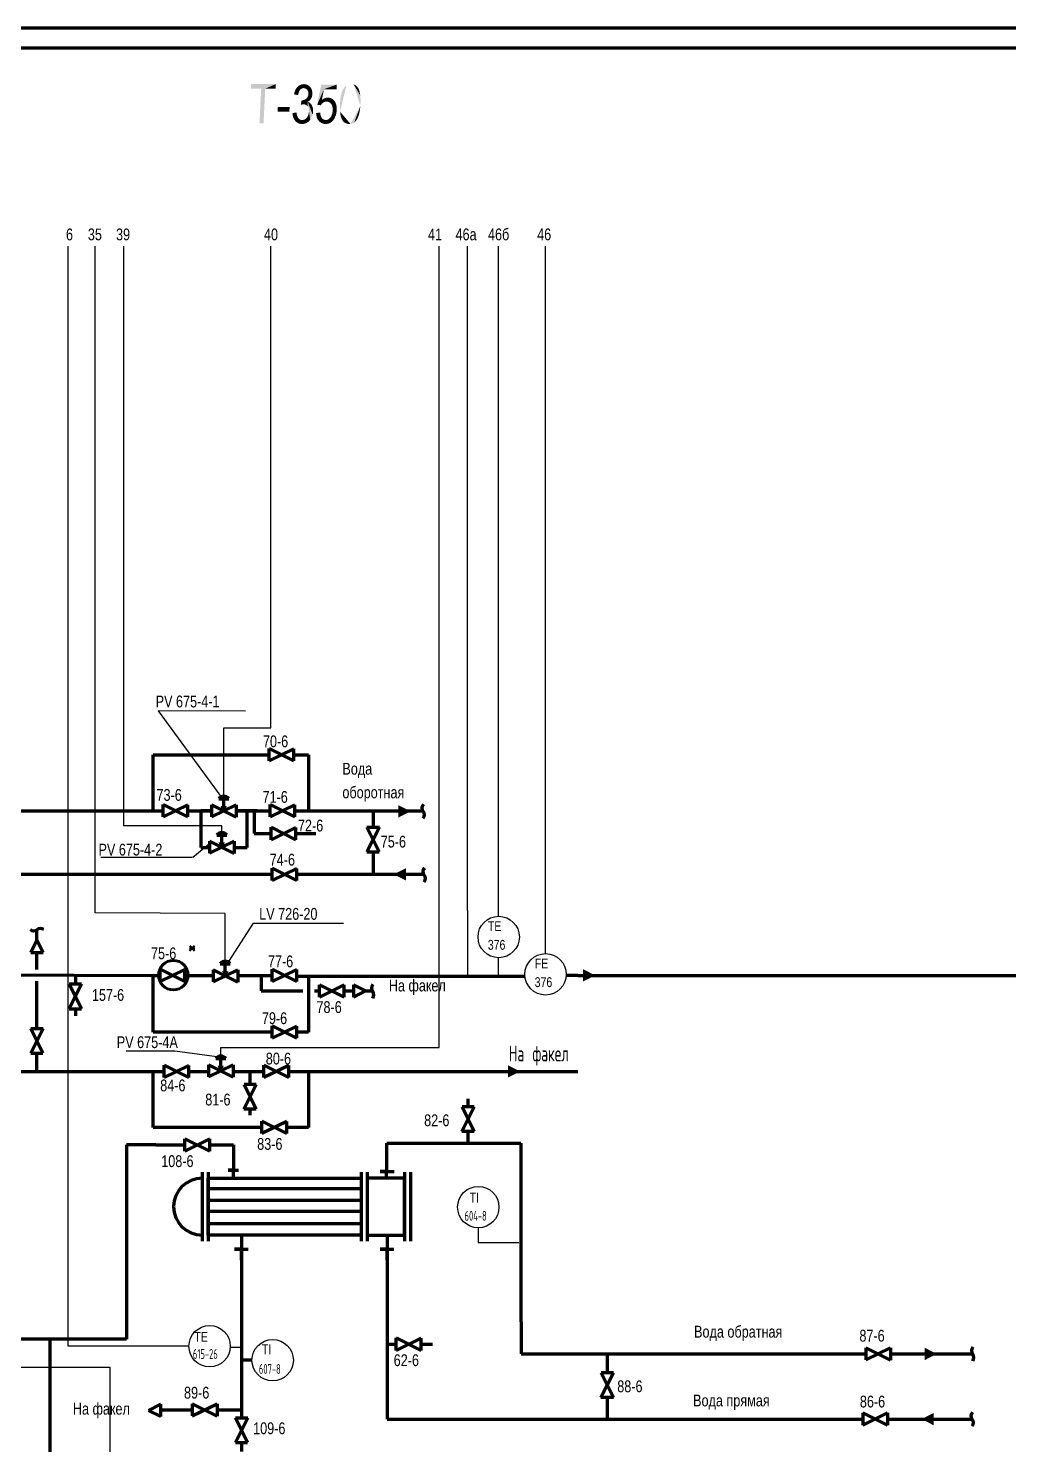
# Model space of a CAD drawing. Extents: x 906 to 2746, y -85 to 594.
# Drawn here: x 1853 to 2102.2, y 234.1 to 594 of the extents above; entities that cross this region are included whole.
import ezdxf

# ---------------------------------------------------------------- set-up
doc = ezdxf.new("R2010")
doc.units = 0
doc.header["$MEASUREMENT"] = 0
doc.layers.add('1', color=7, linetype='CONTINUOUS')
doc.styles.get("Standard").update_dxf_attribs({"font": 'MDM_Win'})
doc.styles.add('стиль1', font='txt.shx', dxfattribs={"width": 0.6})

msp = doc.modelspace()

# ---------------------------------------------------------------- linework, layer by layer
at = {"layer": '1', "lineweight": 80}
for p, q in [((2354.97, 594), (1093.97, 594)), ((2349.97, 589), (1113.97, 589)), ((1914.23, 407.85), (1914.23, 411)), ((1914.23, 411), (1920.53, 407.85)), ((1920.53, 410.94), (1914.23, 407.85)), ((1920.53, 407.85), (1920.53, 410.94)), ((1884.81, 395.2), (1884.81, 409.43)), ((1884.81, 409.43), (1914.23, 409.43)), ((1920.53, 409.43), (1924.3, 409.43)), ((1924.3, 409.43), (1924.3, 395.33)), ((1887.3, 393.63), (1887.3, 396.78)), ((1887.3, 396.78), (1893.6, 393.63)), ((1893.6, 396.71), (1887.3, 393.63)), ((1893.6, 393.63), (1893.6, 396.71)), ((1899.61, 396.72), (1899.61, 393.63)), ((1899.61, 393.63), (1905.91, 396.72)), ((1905.91, 393.57), (1899.61, 396.72)), ((1901.47, 398.25), (1903.99, 398.25)), ((1902.73, 395.16), (1902.41, 396.48)), ((1902.73, 395.16), (1902.73, 398.25)), ((1902.73, 395.16), (1903.11, 396.48)), ((1905.91, 396.72), (1905.91, 393.57)), ((1914.48, 393.63), (1914.48, 396.78)), ((1914.48, 396.78), (1920.78, 393.63)), ((1920.78, 396.71), (1914.48, 393.63)), ((1920.78, 393.63), (1920.78, 396.71)), ((1800.04, 395.2), (1885.35, 395.2)), ((1885.35, 395.2), (1887.3, 395.2)), ((1893.6, 395.2), (1899.62, 395.2)), ((1899.62, 395.2), (1896.86, 395.2)), ((1896.86, 395.2), (1896.86, 385.84)), ((1911.22, 395.2), (1905.92, 395.2)), ((1905.92, 395.2), (1914.48, 395.2)), ((1908.66, 385.84), (1908.66, 395.33)), ((1910.45, 395.2), (1910.45, 389.43)), ((1920.78, 395.2), (1953.27, 395.2)), ((1940.71, 395.2), (1940.71, 391.04)), ((1900.96, 389.02), (1903.48, 389.02)), ((1902.22, 385.93), (1902.22, 389.02)), ((1910.45, 389.43), (1914.74, 389.43)), ((1914.74, 387.85), (1914.74, 391)), ((1914.74, 391), (1921.04, 387.85)), ((1921.04, 390.94), (1914.74, 387.85)), ((1921.04, 387.85), (1921.04, 390.94)), ((1921.04, 389.43), (1926.09, 389.43)), ((1942.22, 384.74), (1939.13, 391.04)), ((1939.13, 391.04), (1942.28, 391.04)), ((1942.28, 391.04), (1939.13, 384.74)), ((1896.86, 385.84), (1899.1, 385.84)), ((1899.1, 387.49), (1899.1, 384.4)), ((1899.1, 384.4), (1905.4, 387.49)), ((1905.4, 384.34), (1899.1, 387.49)), ((1902.22, 385.93), (1901.9, 387.25)), ((1902.22, 385.93), (1902.59, 387.25)), ((1905.4, 387.49), (1905.4, 384.34)), ((1905.4, 385.84), (1908.66, 385.84)), ((1939.13, 384.74), (1942.22, 384.74)), ((1940.71, 384.74), (1940.71, 379.17)), ((1763.31, 379.06), (1885.22, 379.06)), ((1885.22, 379.06), (1914.99, 379.06)), ((1914.99, 377.48), (1914.99, 380.63)), ((1914.99, 380.63), (1921.29, 377.48)), ((1921.29, 380.57), (1914.99, 377.48)), ((1921.29, 377.48), (1921.29, 380.57)), ((1921.29, 379.06), (1953.53, 379.06)), ((1855.22, 362.3), (1855.22, 365.08)), ((1855.22, 362.3), (1853.65, 359.21)), ((1856.8, 359.21), (1855.22, 362.3)), ((1853.65, 359.21), (1856.8, 359.21)), ((1855.22, 354.89), (1855.22, 359.21)), ((1901.85, 356.33), (1904.37, 356.33)), ((1903.11, 353.24), (1903.11, 356.33)), ((1800.62, 353.63), (1885.09, 353.39)), ((1865.01, 353.39), (1865.01, 351.2)), ((1884.81, 338.98), (1884.81, 353.08)), ((1885.09, 353.39), (1886.53, 353.39)), ((1886.53, 351.81), (1886.53, 354.96)), ((1886.53, 354.96), (1892.83, 351.81)), ((1892.83, 354.9), (1886.53, 351.81)), ((1892.83, 351.81), (1892.83, 354.9)), ((1892.83, 353.39), (1900, 353.39)), ((1899.99, 354.8), (1899.99, 351.71)), ((1899.99, 351.71), (1906.29, 354.8)), ((1906.29, 351.65), (1899.99, 354.8)), ((1903.11, 353.24), (1902.8, 354.56)), ((1903.11, 353.24), (1903.49, 354.56)), ((1906.29, 354.8), (1906.29, 351.65)), ((1906.3, 353.39), (1914.99, 353.39)), ((1912.25, 353.39), (1912.25, 349.43)), ((1914.99, 351.81), (1914.99, 354.96)), ((1914.99, 354.96), (1921.29, 351.81)), ((1921.29, 354.9), (1914.99, 351.81)), ((1921.29, 351.81), (1921.29, 354.9)), ((1921.29, 353.21), (1979.27, 353.21)), ((1924.3, 353.21), (1924.3, 338.98)), ((1992.76, 353.39), (1989.77, 353.39)), ((1992.76, 353.39), (2290.12, 353.39)), ((1855.22, 339.89), (1855.22, 351.89)), ((1866.52, 344.9), (1863.44, 351.2)), ((1863.44, 351.2), (1866.59, 351.2)), ((1866.59, 351.2), (1863.44, 344.9)), ((1912.25, 349.43), (1922.8, 349.43)), ((1925.8, 349.43), (1927.05, 349.43)), ((1927.05, 347.85), (1927.05, 351)), ((1927.05, 351), (1933.35, 347.85)), ((1933.35, 350.94), (1927.05, 347.85)), ((1933.35, 347.85), (1933.35, 350.94)), ((1933.35, 349.43), (1935.71, 349.43)), ((1938.79, 349.43), (1935.71, 351)), ((1935.71, 351), (1935.71, 347.85)), ((1935.71, 347.85), (1938.79, 349.43)), ((1938.79, 349.43), (1940.45, 349.43)), ((1863.44, 344.9), (1866.52, 344.9)), ((1865.01, 344.9), (1865.01, 343.09)), ((1856.74, 333.59), (1853.65, 339.89)), ((1853.65, 339.89), (1856.8, 339.89)), ((1856.8, 339.89), (1853.65, 333.59)), ((1914.99, 338.98), (1884.81, 338.98)), ((1914.99, 337.41), (1914.99, 340.56)), ((1914.99, 340.56), (1921.29, 337.41)), ((1921.29, 340.49), (1914.99, 337.41)), ((1921.29, 337.41), (1921.29, 340.49)), ((1924.3, 338.98), (1921.29, 338.98)), ((1853.65, 333.59), (1856.74, 333.59)), ((1855.22, 328.98), (1855.22, 333.59)), ((1900.7, 332.22), (1903.22, 332.22)), ((1901.96, 329.14), (1901.96, 332.22)), ((1827.82, 328.98), (1885.35, 328.98)), ((1884.81, 314.75), (1884.81, 328.85)), ((1885.35, 328.98), (1887.56, 328.98)), ((1887.56, 327.41), (1887.56, 330.56)), ((1887.56, 330.56), (1893.86, 327.41)), ((1893.86, 330.49), (1887.56, 327.41)), ((1893.86, 327.41), (1893.86, 330.49)), ((1893.86, 328.98), (1898.84, 328.98)), ((1898.84, 330.69), (1898.84, 327.61)), ((1898.84, 327.61), (1905.14, 330.69)), ((1905.14, 327.54), (1898.84, 330.69)), ((1901.96, 329.14), (1901.64, 330.46)), ((1901.96, 329.14), (1902.34, 330.46)), ((1905.14, 330.69), (1905.14, 327.54)), ((1905.15, 328.98), (1912.94, 328.98)), ((1909.43, 325.66), (1909.43, 329.04)), ((1912.94, 327.41), (1912.94, 330.56)), ((1912.94, 330.56), (1919.24, 327.41)), ((1919.24, 330.49), (1912.94, 327.41)), ((1919.24, 327.41), (1919.24, 330.49)), ((1919.24, 328.98), (1992.76, 328.98)), ((1924.3, 328.98), (1924.3, 314.75)), ((1907.85, 319.36), (1911, 325.66)), ((1911, 325.66), (1907.91, 325.66)), ((1907.91, 325.66), (1911, 319.36)), ((1964.81, 320.02), (1964.81, 321.99)), ((1911, 319.36), (1907.85, 319.36)), ((1909.43, 317.89), (1909.43, 319.36)), ((1963.24, 313.72), (1966.39, 320.02)), ((1966.39, 320.02), (1963.3, 320.02)), ((1963.3, 320.02), (1966.39, 313.72)), ((1912.43, 314.75), (1884.81, 314.75)), ((1912.43, 313.18), (1912.43, 316.33)), ((1912.43, 316.33), (1918.73, 313.18)), ((1918.73, 316.26), (1912.43, 313.18)), ((1918.73, 313.18), (1918.73, 316.26)), ((1924.3, 314.75), (1918.73, 314.75)), ((1966.39, 313.72), (1963.24, 313.72)), ((1964.81, 310.71), (1964.81, 313.72)), ((1885.47, 310.3), (1877.97, 310.3)), ((1877.97, 310.3), (1877.97, 268.48)), ((1885.47, 310.3), (1892.84, 310.3)), ((1892.84, 308.74), (1892.84, 311.89)), ((1892.84, 311.89), (1899.14, 308.74)), ((1899.14, 311.83), (1892.84, 308.74)), ((1899.14, 308.74), (1899.14, 311.83)), ((1899.14, 310.3), (1905.2, 310.3)), ((1905.2, 310.3), (1905.2, 303.92)), ((1944.17, 303.52), (1944.17, 310.71)), ((1944.17, 310.71), (1978.27, 310.71)), ((1978.27, 310.71), (1978.27, 265.33)), ((1897.22, 303.39), (1897.22, 285.85)), ((1898.75, 303.39), (1898.75, 285.85)), ((1905.23, 303.9), (1903.83, 303.9)), ((1903.83, 303.9), (1906.5, 303.9)), ((1905.23, 301.87), (1905.23, 303.9)), ((1937.64, 303.39), (1937.64, 285.85)), ((1939.17, 303.39), (1939.17, 285.85)), ((1944.12, 303.52), (1942.47, 303.52)), ((1942.47, 303.52), (1946.03, 303.52)), ((1944.12, 301.87), (1944.12, 303.52)), ((1948.7, 303.39), (1948.7, 285.85)), ((1950.22, 303.39), (1950.22, 285.85)), ((1898.75, 301.87), (1937.64, 301.87)), ((1898.75, 287.38), (1898.75, 301.87)), ((1898.75, 299.2), (1937.64, 299.2)), ((1937.64, 301.87), (1937.64, 287.38)), ((1939.17, 301.87), (1939.17, 287.38)), ((1948.7, 301.87), (1939.17, 301.87)), ((1948.7, 287.38), (1948.7, 301.87)), ((1898.75, 296.28), (1937.64, 296.28)), ((1898.75, 293.48), (1937.64, 293.48)), ((1898.75, 290.3), (1937.64, 290.3)), ((1937.64, 287.38), (1898.75, 287.38)), ((1907.27, 287.38), (1907.27, 281.02)), ((1939.17, 287.38), (1948.7, 287.38)), ((1944.27, 287.38), (1944.27, 281.02)), ((1907.27, 283.82), (1905.49, 283.82)), ((1905.49, 283.82), (1908.92, 283.82)), ((1907.27, 281.02), (1907.27, 283.82)), ((1944.27, 283.82), (1942.49, 283.82)), ((1942.49, 283.82), (1945.92, 283.82)), ((1944.27, 281.02), (1944.27, 283.82)), ((1877.97, 268.48), (1877.97, 260.98)), ((1907.27, 266.53), (1907.27, 264.63)), ((1907.26, 264.66), (1907.26, 241)), ((1944.27, 264.92), (1944.27, 240.63)), ((1978.33, 265.31), (1978.33, 257.21)), ((1877.97, 260.98), (1798.88, 260.98)), ((1944.12, 259.67), (1946.57, 259.67)), ((1946.57, 258.1), (1946.57, 261.25)), ((1946.57, 261.25), (1952.87, 258.1)), ((1952.87, 261.18), (1946.57, 258.1)), ((1952.87, 258.1), (1952.87, 261.18)), ((1952.87, 259.67), (1955.82, 259.67)), ((1909.81, 255.6), (1907.39, 255.6)), ((1978.33, 257.21), (2065.91, 257.21)), ((2000.18, 257.08), (2000.18, 252.42)), ((2065.91, 258.78), (2065.91, 255.7)), ((2065.91, 255.7), (2072.21, 258.78)), ((2072.21, 255.63), (2065.91, 258.78)), ((2072.21, 258.78), (2072.21, 255.63)), ((2072.21, 257.21), (2093.1, 257.21)), ((1998.6, 246.12), (2001.75, 252.42)), ((2001.75, 252.42), (1998.66, 252.42)), ((1998.66, 252.42), (2001.75, 246.12)), ((2001.75, 246.12), (1998.6, 246.12)), ((2000.18, 246.12), (2000.18, 240.63)), ((1886.69, 244.42), (1883.61, 242.84)), ((1883.61, 242.84), (1886.69, 241.27)), ((1894.72, 242.94), (1886.56, 242.94)), ((1886.69, 241.27), (1886.69, 244.42)), ((1894.72, 244.52), (1894.72, 241.43)), ((1894.72, 241.43), (1901.02, 244.52)), ((1901.02, 241.37), (1894.72, 244.52)), ((1901.02, 244.52), (1901.02, 241.37)), ((1907.64, 242.94), (1901.02, 242.94)), ((2065.14, 242.21), (2065.14, 239.12)), ((2065.14, 239.12), (2071.44, 242.21)), ((2071.44, 239.06), (2065.14, 242.21)), ((2071.44, 242.21), (2071.44, 239.06)), ((1908.78, 234.7), (1905.7, 241)), ((1905.7, 241), (1908.85, 241)), ((1908.85, 241), (1905.7, 234.7)), ((1944.27, 240.63), (2065.14, 240.63)), ((2071.44, 240.63), (2092.97, 240.63)), ((1905.7, 234.7), (1908.78, 234.7)), ((1907.26, 234.7), (1907.26, 232.43))]:
    msp.add_line(p, q, dxfattribs=at)
at = {"layer": '1', "lineweight": 30}
for p, q in [((1863.21, 259.16), (1863.21, 538.64)), ((1870.03, 369.29), (1870.03, 538.64)), ((1877.28, 391.41), (1877.28, 538.64)), ((1914.7, 416.24), (1914.7, 538.64)), ((1957.46, 335.07), (1957.46, 538.64)), ((1964.69, 369.89), (1964.69, 538.64)), ((1972.6, 368.39), (1972.6, 538.64)), ((1984.52, 358.9), (1984.52, 538.64)), ((1908.27, 420.52), (1886.09, 420.58)), ((1886.09, 420.58), (1901.99, 398.79)), ((1902.76, 402.12), (1902.76, 416.24)), ((1902.76, 416.24), (1914.7, 416.24)), ((1902.76, 398.92), (1902.76, 402.12)), ((1902.22, 391.41), (1877.28, 391.41)), ((1902.22, 389.65), (1902.22, 391.41)), ((1899.61, 387.23), (1894.85, 383.29)), ((1894.72, 383.29), (1871.44, 383.29)), ((1903.11, 369.12), (1870.03, 369.29)), ((1903.11, 356.96), (1903.11, 369.12)), ((1964.69, 369.89), (1964.69, 353.21)), ((1904.04, 356.87), (1910.32, 366.61)), ((1910.32, 366.61), (1933.15, 366.61)), ((1972.6, 353.62), (1972.6, 357.86)), ((1901.99, 333.02), (1901.99, 335.07)), ((1901.99, 335.07), (1957.46, 335.07)), ((1877.89, 334.17), (1890.32, 334.17)), ((1890.32, 334.17), (1900.96, 332.76)), ((1967.42, 289.16), (1967.42, 285.47)), ((1967.42, 285.47), (1977.72, 285.47)), ((1888.71, 259.16), (1863.21, 259.16)), ((1893.92, 259.16), (1888.71, 259.16)), ((1904.34, 258.91), (1907.39, 258.91)), ((1827.86, 253.84), (1856.89, 253.84)), ((1856.89, 253.84), (1873.75, 253.84)), ((1873.75, 253.84), (1873.75, 98.76))]:
    msp.add_line(p, q, dxfattribs=at)
at = {"layer": '1', "lineweight": 50}
for p, q in [((1894.04, 360.23), (1895.33, 360.24)), ((1894.05, 359.61), (1895.29, 360.85)), ((1894.07, 360.87), (1895.29, 359.65))]:
    msp.add_line(p, q, dxfattribs=at)
at = {"layer": '1', "lineweight": 80, "ltscale": 100}
for p, q in [((1907.27, 281.02), (1907.27, 266.53)), ((1944.27, 281.02), (1944.27, 264.92)), ((1858.58, 225.33), (1858.58, 260.98))]:
    msp.add_line(p, q, dxfattribs=at)
at = {"layer": '1', "lineweight": 30}
for centre in [(1972.61, 363.13), (1984.52, 353.64), (1967.42, 294.5), (1899.13, 259.16), (1915.15, 255.6)]:
    msp.add_circle(centre, 5.26, dxfattribs=at)
at = {"layer": '1', "lineweight": 60}
msp.add_circle((1889.91, 353.43), 3.75, dxfattribs=at)
at = {"layer": '1', "lineweight": 80}
for centre, radius, start, end in [((1902.73, 397.3), 1.58, 36.8699, 143.1301), ((1954.38, 395.88), 1.3, 135.1029, 220.807), ((1952.42, 394.19), 1.3, 319.1926, 40.8074), ((1902.22, 388.07), 1.58, 36.8699, 143.1301), ((1954.64, 379.73), 1.3, 135.1032, 220.8073), ((1952.67, 378.03), 1.3, 319.1926, 40.8074), ((1854.41, 365.97), 1.3, 225.1019, 310.8061), ((1856.11, 364.01), 1.3, 49.1926, 130.8074), ((1903.11, 355.38), 1.58, 36.8699, 143.1301), ((1941.56, 350.12), 1.3, 135.1029, 220.807), ((1939.6, 348.42), 1.3, 319.1926, 40.8074), ((1901.96, 331.28), 1.58, 36.8699, 143.1301), ((1897.22, 294.62), 7.24, 90, 270), ((2094.08, 258.02), 1.3, 135.1029, 220.807), ((2092.11, 256.33), 1.3, 319.1926, 40.8074), ((2093.95, 241.44), 1.3, 135.1028, 220.807), ((2091.99, 239.75), 1.3, 319.1926, 40.8074)]:
    msp.add_arc(centre, radius, start, end, dxfattribs=at)
at = {"layer": '1', "lineweight": 30}
for points in [[(1915.96, 579.83), (1913.27, 578.67), (1909.63, 578.67), (1912.24, 578.67)], [(1915.93, 579.83), (1915.96, 579.83), (1909.69, 579.83), (1909.63, 578.67)], [(1915.96, 579.83), (1915.9, 578.67), (1913.27, 578.67)], [(1923.6, 579.77), (1922.3, 578.54), (1920.74, 577.9), (1920.58, 577.25)], [(1923.6, 579.77), (1920.74, 577.9), (1921.36, 579.03), (1921.01, 578.5)], [(1923.6, 579.77), (1921.36, 579.03), (1922.45, 579.75), (1921.88, 579.47)], [(1923.6, 579.77), (1922.64, 578.74), (1922.3, 578.54)], [(1923.06, 579.83), (1923.6, 579.77), (1922.45, 579.75)], [(1923.6, 579.77), (1923.48, 578.72), (1922.64, 578.74), (1923.06, 578.81)], [(1923.6, 579.77), (1924.04, 578.23), (1923.48, 578.72), (1923.84, 578.48)], [(1923.6, 579.77), (1924.12, 579.57), (1924.9, 578.82), (1924.57, 579.22)], [(1923.6, 579.77), (1924.9, 578.82), (1925.25, 577.77), (1925.13, 578.33)], [(1923.6, 579.77), (1925.25, 577.77), (1925.05, 576.35), (1925.24, 577.06)], [(1923.6, 579.77), (1925.05, 576.35), (1924.04, 578.23), (1924.17, 577.93)], [(1927.49, 579.67), (1926.46, 574.58), (1931.46, 579.71), (1928.2, 578.54)], [(1928.2, 578.54), (1931.4, 578.54), (1931.46, 579.71)], [(1932.28, 572.83), (1933.38, 578.99), (1933.88, 579.45)], [(1935.75, 579.75), (1936.35, 579.45), (1937.01, 578.6), (1936.72, 579.07)], [(1935.75, 579.75), (1937.01, 578.6), (1937.44, 576.92), (1937.21, 578.06)], [(1935.75, 579.75), (1937.44, 576.92), (1937.46, 574.29), (1937.51, 575.74)], [(1913.27, 578.67), (1912.83, 569.83), (1912.24, 578.67), (1911.8, 569.83)], [(1922.3, 578.54), (1922.02, 578.23), (1920.58, 577.25)], [(1922.02, 578.23), (1921.82, 577.83), (1920.58, 577.25)], [(1921.82, 577.83), (1921.6, 577.03), (1920.58, 577.25)], [(1925.05, 576.35), (1923.01, 574.71), (1922.3, 574.58)], [(1925.05, 576.35), (1922.3, 574.58), (1923.49, 575.95), (1923.01, 575.75)], [(1925.05, 576.35), (1924.07, 575.32), (1923.01, 574.71), (1923.42, 574.64)], [(1925.05, 576.35), (1923.49, 575.95), (1924.17, 576.83), (1923.91, 576.32)], [(1925.05, 576.35), (1924.67, 575.78), (1924.07, 575.32), (1924.18, 575.38)], [(1925.05, 576.35), (1924.17, 576.83), (1924.17, 577.93), (1924.25, 577.35)], [(1926.46, 574.58), (1927.66, 575.83), (1928.2, 578.54)], [(1926.46, 574.58), (1929.81, 576.31), (1928.76, 576.37), (1929.29, 576.41)], [(1926.46, 574.58), (1928.76, 576.37), (1927.66, 575.83), (1928.24, 576.19)], [(1926.46, 574.58), (1928.39, 575.32), (1929.81, 576.31), (1930.29, 576.07)], [(1928.39, 575.32), (1928.8, 575.38), (1930.29, 576.07), (1930.72, 575.71)], [(1932.28, 572.83), (1932.25, 574.56), (1932.62, 577.36), (1932.4, 576.29)], [(1932.28, 572.83), (1932.62, 577.36), (1933.38, 578.99), (1933, 578.38)], [(1916.41, 572.8), (1919.4, 572.83), (1919.46, 574.03)], [(1916.47, 574), (1916.41, 572.8), (1916.47, 574.03), (1919.46, 574.03)], [(1921.06, 570.28), (1920.22, 572.09), (1921.22, 572.61), (1920.19, 572.48)], [(1921.06, 570.28), (1921.22, 572.61), (1921.6, 571.29), (1921.34, 571.91)], [(1922.3, 574.58), (1922.52, 575.74), (1923.01, 575.75)], [(1924.07, 575.32), (1924.09, 574.08), (1923.42, 574.64), (1923.79, 574.43)], [(1924.69, 570.73), (1923.99, 571.49), (1924.38, 572.8), (1924.24, 572)], [(1924.07, 575.32), (1924.51, 575.13), (1925.16, 574.35), (1924.88, 574.8)], [(1924.07, 575.32), (1925.16, 574.35), (1925.44, 573.22), (1925.34, 573.81)], [(1924.07, 575.32), (1925.44, 573.22), (1925.33, 572.06), (1925.43, 572.64)], [(1924.07, 575.32), (1925.33, 572.06), (1924.69, 570.73), (1925.08, 571.35)], [(1924.07, 575.32), (1924.69, 570.73), (1924.09, 574.08), (1924.3, 573.64)], [(1924.69, 570.73), (1924.38, 572.8), (1924.3, 573.64)], [(1927.29, 572.12), (1927.24, 572.61), (1926.2, 572.48)], [(1927.41, 571.68), (1927.29, 572.12), (1926.2, 572.48)], [(1927.61, 571.3), (1927.41, 571.68), (1926.2, 572.48)], [(1927.88, 571), (1927.61, 571.3), (1926.25, 571.9), (1926.2, 572.48)], [(1926.46, 574.58), (1928, 575.14), (1928.39, 575.32)], [(1926.46, 574.58), (1927.38, 574.45), (1928, 575.14), (1927.66, 574.84)], [(1928.8, 575.38), (1929.26, 575.34), (1930.72, 575.71), (1931.06, 575.23)], [(1929.26, 575.34), (1929.7, 575.13), (1931.06, 575.23), (1931.31, 574.67)], [(1929.7, 575.13), (1930.05, 574.77), (1931.31, 574.67), (1931.46, 573.82)], [(1930.3, 572.35), (1930.1, 571.81), (1930.19, 570.25), (1929.74, 569.93)], [(1930.05, 574.77), (1930.27, 574.35), (1931.46, 573.82), (1931.43, 572.93)], [(1930.4, 572.85), (1930.3, 572.35), (1930.59, 570.67), (1930.19, 570.25)], [(1930.27, 574.35), (1930.39, 573.86), (1931.43, 572.93), (1931.25, 572.03)], [(1930.39, 573.86), (1930.42, 573.35), (1930.91, 571.19), (1930.59, 570.67)], [(1930.39, 573.86), (1930.91, 571.19), (1931.25, 572.03)], [(1930.42, 573.35), (1930.4, 572.85), (1930.59, 570.67)], [(1934.94, 569.71), (1932.66, 571.06), (1932.28, 572.83), (1932.41, 571.92)], [(1937.46, 574.29), (1935.9, 570.09), (1934.94, 569.71), (1935.43, 569.83)], [(1937.46, 574.29), (1936.65, 570.96), (1935.9, 570.09), (1936.32, 570.47)], [(1937.46, 574.29), (1937.26, 572.8), (1936.65, 570.96), (1937.02, 571.85)], [(1921.06, 570.28), (1920.66, 570.78), (1920.22, 572.09), (1920.37, 571.4)], [(1921.06, 570.28), (1921.6, 571.29), (1922.32, 570.74), (1921.92, 570.94)], [(1924.69, 570.73), (1921.06, 570.28), (1923.22, 570.81), (1922.75, 570.71)], [(1921.06, 570.28), (1922.32, 570.74), (1922.75, 570.71)], [(1924.69, 570.73), (1922.11, 569.74), (1921.06, 570.28), (1921.56, 569.93)], [(1924.69, 570.73), (1923.19, 569.75), (1922.11, 569.74), (1922.65, 569.68)], [(1924.69, 570.73), (1924.2, 570.25), (1923.19, 569.75), (1923.71, 569.95)], [(1924.69, 570.73), (1923.22, 570.81), (1923.99, 571.49), (1923.64, 571.08)], [(1928.25, 570.78), (1927.88, 571), (1926.38, 571.34), (1926.25, 571.9)], [(1928.25, 570.78), (1926.38, 571.34), (1926.61, 570.83)], [(1928.67, 570.7), (1928.25, 570.78), (1927.03, 570.31), (1926.61, 570.83)], [(1929.09, 570.77), (1928.67, 570.7), (1927.54, 569.94), (1927.03, 570.31)], [(1929.49, 570.98), (1929.09, 570.77), (1928.13, 569.74), (1927.54, 569.94)], [(1929.49, 570.98), (1928.13, 569.74), (1928.66, 569.68)], [(1929.83, 571.32), (1929.49, 570.98), (1929.2, 569.75), (1928.66, 569.68)], [(1930.1, 571.81), (1929.83, 571.32), (1929.74, 569.93), (1929.2, 569.75)], [(1934.94, 569.71), (1933.24, 570.21), (1932.66, 571.06), (1932.91, 570.59)], [(1934.94, 569.71), (1934.27, 569.71), (1933.24, 570.21), (1933.63, 569.93)]]:
    msp.add_solid(points, dxfattribs=at)
at = {"layer": '1', "lineweight": 80}
for points in [[(1950.2, 395.05), (1947.12, 396.63), (1947.12, 393.48)], [(1945.96, 379.06), (1949.05, 377.48), (1949.05, 380.63)], [(1997.11, 353.39), (1994.02, 354.96), (1994.02, 351.81)], [(1978.02, 328.98), (1974.94, 330.56), (1974.94, 327.41)], [(2083.97, 257.21), (2080.89, 258.78), (2080.89, 255.63)], [(2080.12, 240.63), (2083.2, 239.06), (2083.2, 242.21)]]:
    msp.add_solid(points, dxfattribs=at)

# ---------------------------------------------------------------- texts
at = {"layer": '1', "lineweight": 30, "width": 0.8}
for s, height, p in [('6', 3, (1862.62, 540.14)), ('35', 3, (1868.18, 540.14)), ('39', 3, (1875.34, 540.14)), ('40', 3, (1912.94, 540.14)), ('41', 3, (1954.64, 540.14)), ('46а', 3, (1961.64, 540.15)), ('46б', 3, (1969.89, 540.15)), ('46', 3, (1982.39, 540.15)), ('PV 675-4-1', 3, (1885.41, 421.47)), ('70-6', 3, (1912.68, 411.34)), ('Вода', 3, (1932.88, 404.38)), ('73-6', 3, (1885.63, 397.73)), ('71-6', 3, (1912.58, 397.22)), ('оборотная', 3, (1932.88, 398.38)), ('72-6', 3, (1921.58, 389.95)), ('75-6', 3, (1942.62, 385.85)), ('PV 675-4-2', 3, (1870.88, 383.83)), ('74-6', 3, (1914.4, 381.28)), ('LV 726-20', 3, (1911.73, 367.51)), (' ТE', 2.5, (1969.12, 364.65)), ('75-6', 3, (1884.23, 357.48)), ('376', 2.5, (1969.85, 359.89)), ('77-6', 3, (1913.95, 355.44)), (' FE', 2.5, (1981.03, 355.16)), ('376', 2.5, (1981.76, 350.41)), ('157-6', 3, (1869.2, 346.9)), ('На факел', 3, (1944.68, 349.3)), ('78-6', 3, (1926.29, 343.82)), ('79-6', 3, (1912.41, 341)), ('PV 675-4A', 3, (1875.53, 334.91)), ('80-6', 3, (1913.41, 330.74)), ('84-6', 3, (1886.57, 323.92)), ('81-6', 3, (1898.02, 320.33)), ('82-6', 3, (1953.66, 315.06)), ('83-6', 3, (1911.22, 309.06)), ('108-6', 3, (1886.83, 304.68)), (' TI', 2.5, (1964.51, 295.66)), ('  ТЕ', 2.5, (1893.78, 260.29)), ('Вода обратная', 3, (2022.28, 261.35)), ('87-6', 3, (2064.3, 260.33)), (' TI', 2.5, (1911.66, 257.13)), ('62-6', 3, (1945.92, 254.1)), ('89-6', 3, (1892.62, 245.85)), ('88-6', 3, (2002.75, 247.47)), ('На факел', 3, (1864.37, 241.78)), ('Вода прямая', 3, (2022.03, 243.87)), ('86-6', 3, (2064.42, 243.6)), ('109-6', 3, (1910.19, 236.81))]:
    msp.add_text(s, height=height, dxfattribs=at).set_placement(p)
at = {"layer": '1', "lineweight": 30, "style": 'стиль1', "width": 0.6}
for s, p in [('604-8', (1963.94, 291.02)), ('615-26', (1894.88, 255.94)), ('607-8', (1911.66, 252.13))]:
    msp.add_text(s, height=2.5, dxfattribs=at).set_placement(p)
at = {"layer": '1', "lineweight": 30, "insert": (1975.15, 335.53), "char_height": 4, "width": 37.7783, "attachment_point": 1, "style": 'стиль1'}
msp.add_mtext('На факел', dxfattribs=at)

doc.saveas('drawing.dxf')
